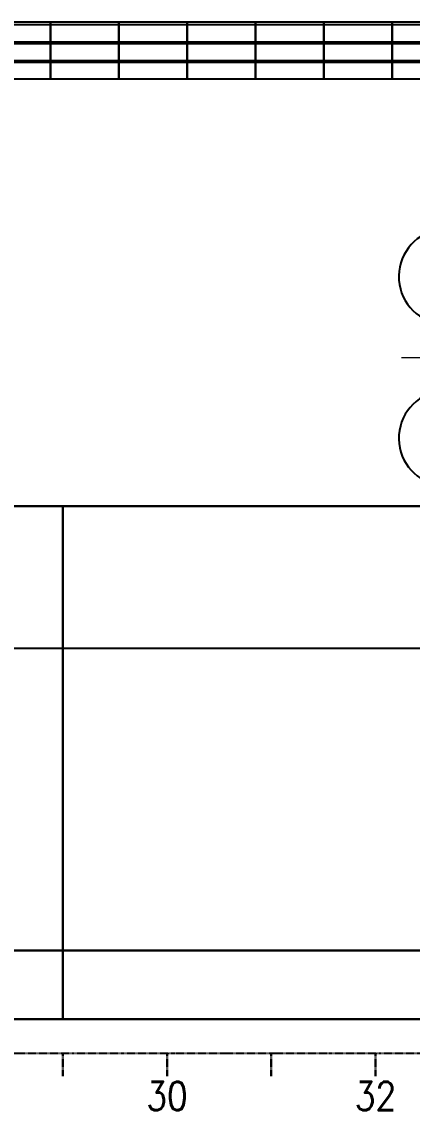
# Model space of a CAD drawing. Extents: x -114252 to 133381, y -28335 to 130380.
# Drawn here: x 52350 to 59206, y -1600 to 17500 of the extents above; entities that cross this region are included whole.
import ezdxf
from ezdxf.enums import TextEntityAlignment as Align

# ---------------------------------------------------------------- set-up
doc = ezdxf.new("R2010")
doc.units = 0
doc.header["$LTSCALE"] = 3.5
doc.header["$MEASUREMENT"] = 0
doc.linetypes.add('CENTER', pattern=[2, 1.25, -0.25, 0.25, -0.25])
doc.linetypes.add('SPHANTOM', pattern=[27.5, 15, -2.5, 2.5, -2.5, 2.5, -2.5])
doc.layers.get('0').update_dxf_attribs({"linetype": 'CONTINUOUS'})
for name, color, linetype in [('_REFERENCE', 253, 'CONTINUOUS'), ('Cyan-1', 4, 'CONTINUOUS'), ('piplayeq', 200, 'CONTINUOUS'), ('STL-OOF', 2, 'SPHANTOM')]:
    doc.layers.add(name, color=color, linetype=linetype)
doc.layers.add('CENTRELINES', color=1, linetype='CENTER', lineweight=5)
doc.styles.add('ROMANS', font='romans')

# ---------------------------------------------------------------- blocks, each defined once
blk = doc.blocks.new('FrNo')
blk.add_line((0, 400), (120168, 400))
at = {"color": 0, "linetype": 'ByBlock', "lineweight": 30}
for p, q in [((53070, 400), (53070, 0)), ((54900, 400), (54900, 0)), ((56730, 400), (56730, 0)), ((58560, 400), (58560, 0))]:
    blk.add_line(p, q, dxfattribs=at)
at = {"color": 0, "linetype": 'ByBlock', "lineweight": 5, "style": 'ROMANS', "width": 0.85}
for s, p in [('30', (54900, -100)), ('32', (58560, -100))]:
    blk.add_text(s, height=500, dxfattribs=at).set_placement(p, align=Align.TOP_CENTER)
blk = doc.blocks.new('tensioner_profile')
for centre, start, end in [((-3235, 1418), 101.6375, 266.6101), ((-3235, -1418), 93.3899, 258.3625)]:
    blk.add_arc(centre, 836, start, end)
at = {"layer": 'CENTRELINES', "ltscale": 100}
blk.add_line((-4025, 0), (3959, 0), dxfattribs=at)
blk = doc.blocks.new('s2000_hull')
for p, q in [((31250, 17500), (72465, 17500)), ((31250, 17450), (72465, 17450)), ((31250, 17150), (72465, 17150)), ((31250, 17120), (72465, 17120)), ((31250, 16820), (72465, 16820)), ((31250, 16790), (72465, 16790))]:
    blk.add_line(p, q)
at = {"lineweight": 5}
for p, q in [((52850, 16500), (52850, 17500)), ((52850, 17500), (52858, 17500)), ((52865, 17500), (52858, 17500)), ((52865, 16500), (52865, 17500)), ((54050, 16500), (54050, 17500)), ((54050, 17500), (54058, 17500)), ((54065, 17500), (54058, 17500)), ((54065, 16500), (54065, 17500)), ((55250, 16500), (55250, 17500)), ((55250, 17500), (55258, 17500)), ((55265, 17500), (55258, 17500)), ((55265, 16500), (55265, 17500)), ((56450, 16500), (56450, 17500)), ((56450, 17500), (56458, 17500)), ((56465, 17500), (56458, 17500)), ((56465, 16500), (56465, 17500)), ((57650, 16500), (57650, 17500)), ((57650, 17500), (57658, 17500)), ((57665, 17500), (57658, 17500)), ((57665, 16500), (57665, 17500)), ((58850, 16500), (58850, 17500)), ((58850, 17500), (58858, 17500)), ((58865, 17500), (58858, 17500)), ((58865, 16500), (58865, 17500)), ((52850, 16500), (52858, 16500)), ((52865, 16500), (52858, 16500)), ((54050, 16500), (54058, 16500)), ((54065, 16500), (54058, 16500)), ((55250, 16500), (55258, 16500)), ((55265, 16500), (55258, 16500)), ((56450, 16500), (56458, 16500)), ((56465, 16500), (56458, 16500)), ((57650, 16500), (57658, 16500)), ((57665, 16500), (57658, 16500)), ((58850, 16500), (58858, 16500)), ((58865, 16500), (58858, 16500))]:
    blk.add_line(p, q, dxfattribs=at)
at = {"lineweight": 30}
for p, q in [((0, 9000), (120168, 9000)), ((53070, 0), (53070, 9000)), ((0, 1200), (62220, 1200))]:
    blk.add_line(p, q, dxfattribs=at)
blk.add_lwpolyline([(31110, 15000), (31110, 16500), (72537, 16500), (72537, 15000)])
blk.add_lwpolyline([(0, 0), (104211, 0, 0.092168), (107805, 668), (120168, 5430)], format="xyb", dxfattribs=at)

msp = doc.modelspace()

# ---------------------------------------------------------------- linework, layer by layer
at = {"layer": 'Cyan-1'}
msp.add_line((133381.1, 6500), (-114251.7, 6500), dxfattribs=at)

# ---------------------------------------------------------------- block references
at = {"layer": '_REFERENCE'}
msp.add_blockref('s2000_hull', (0, 0), dxfattribs=at)
at = {"layer": 'piplayeq'}
msp.add_blockref('tensioner_profile', (63040.8, 11609.6), dxfattribs=at)
at = {"layer": 'STL-OOF'}
msp.add_blockref('FrNo', (0, -1000), dxfattribs=at)

doc.saveas('drawing.dxf')
